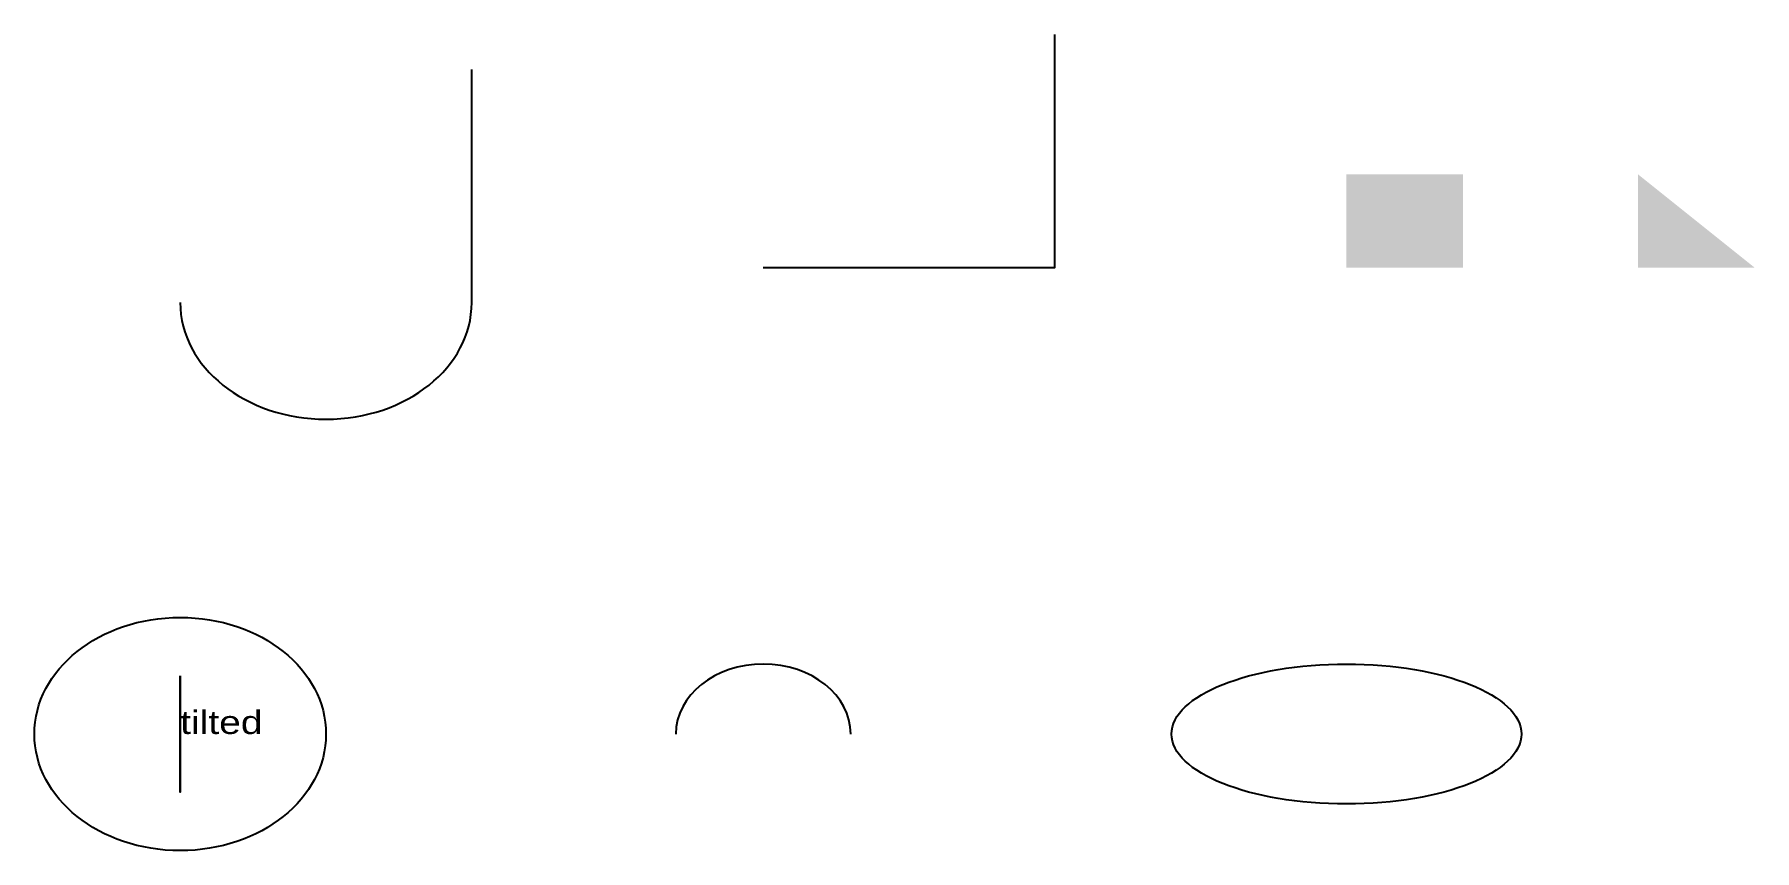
# Model space of a CAD drawing. Header units: millimetres. Extents: x -5 to 54, y -4 to 24.
import ezdxf

# ---------------------------------------------------------------- set-up
doc = ezdxf.new("R2010")
doc.units = ezdxf.units.MM

msp = doc.modelspace()

# ---------------------------------------------------------------- hatches: boundary and pattern name
at = {"extrusion": (0, -0.6, 0.8)}
msp.add_hatch(color=1, dxfattribs=at).paths.add_polyline_path([(40, 20), (44, 20), (44, 24), (40, 24)])

# ---------------------------------------------------------------- linework, layer by layer
msp.add_lwpolyline([(20, 20), (30, 20), (30, 30)], dxfattribs=at)
at = {"extrusion": (0, -0.6, 0.8), "elevation": 2}
msp.add_lwpolyline([(0, 20, 1), (10, 20), (10, 30)], format="xyb", dxfattribs=at)
at = {"extrusion": (0, -0.6, 0.8)}
msp.add_circle((0, 0), 5, dxfattribs=at)
at = {"extrusion": (1, 0, 0)}
msp.add_circle((0, 0), 2, dxfattribs=at)
at = {"extrusion": (0, -0.6, 0.8)}
msp.add_arc((20, 0), 3, 0, 180, dxfattribs=at)
msp.add_ellipse((40, 0), major_axis=(6, 0), ratio=0.5, dxfattribs=at)
msp.add_solid([(50, 20), (54, 20), (50, 24)], dxfattribs=at)

# ---------------------------------------------------------------- texts
msp.add_text('tilted', height=1, dxfattribs=at).set_placement((0, 0))

doc.saveas('drawing.dxf')
